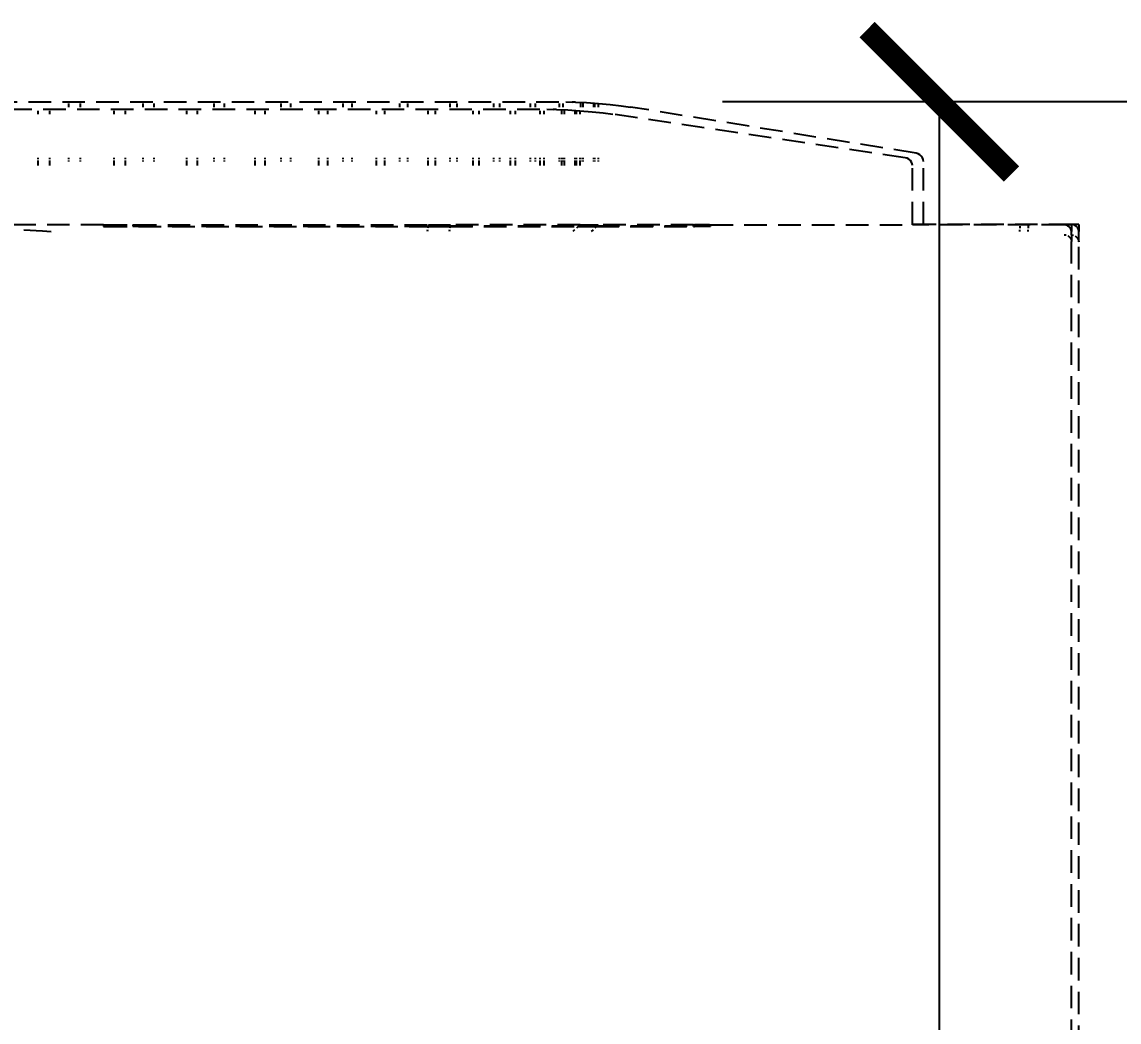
# Model space of a CAD drawing. Header units: millimetres. Extents: x 0 to 460473, y -68369 to 85219.
# Drawn here: x 222490.3 to 222794.2, y -30535.6 to -30258.6 of the extents above; entities that cross this region are included whole.
import ezdxf

# ---------------------------------------------------------------- set-up
doc = ezdxf.new("R2010")
doc.units = ezdxf.units.MM
doc.header["$LTSCALE"] = 50
doc.linetypes.add('HIDDEN2', pattern=[0.1875, 0.125, -0.0625])
doc.layers.add('DIM', color=7, linetype='Continuous')
doc.layers.add('hid', color=8, linetype='HIDDEN2')
doc.styles.add('맑은 고딕', font='malgun.ttf')
doc.dimstyles.new('DH IN40', dxfattribs={"dimscale": 40, "dimtxt": 2.5, "dimasz": 1, "dimexe": 1.5, "dimexo": 1.5, "dimtad": 1, "dimdec": 7, "dimlunit": 6, "dimtxsty": '맑은 고딕', "dimblk": 'ARCHTICK', "dimcen": 2.5, "dimclrd": 256, "dimclre": 256, "dimclrt": 256, "dimadec": 0, "dimazin": 0, "dimtfac": 1, "dimtdec": 7, "dimtix": 1, "dimtmove": 0, "dimatfit": 3, "dimldrblk": 'ARCHTICK', "dimfxl": 1, "dimtfillclr": 1, "dimlwd": -1, "dimlwe": -1, "dimarcsym": 0})

# ---------------------------------------------------------------- blocks, each defined once
blk = doc.blocks.new('_ArchTick')
at = {"color": 0, "linetype": 'ByBlock', "const_width": 0.15}
blk.add_lwpolyline([(-0.5, -0.5), (0.5, 0.5)], dxfattribs=at)
blk = doc.blocks.new('*D486')
at = {"layer": 'Defpoints', "color": 0, "transparency": 16777216}
for p in [(222874, -30280.76), (222744.38, -31227.76), (222874, -31227.76)]:
    blk.add_point(p, dxfattribs=at)
at = {"layer": 'DIM', "transparency": 16777216}
for p, q in [((222814, -30280.76), (222684.38, -30280.76)), ((222744.38, -30280.76), (222744.38, -31227.76)), ((222814, -31227.76), (222684.38, -31227.76))]:
    blk.add_line(p, q, dxfattribs=at)
at = {"layer": 'DIM', "transparency": 16777216, "xscale": 40, "yscale": 40, "zscale": 40}
for p, rotation in [((222744.38, -30280.76), 90), ((222744.38, -31227.76), 270)]:
    blk.add_blockref('_ArchTick', p, dxfattribs=dict(at, rotation=rotation))
at = {"layer": 'DIM', "transparency": 16777216, "insert": (222667.72, -30754.26), "char_height": 100, "attachment_point": 5, "rotation": 90, "style": '맑은 고딕'}
blk.add_mtext('947', dxfattribs=at)

msp = doc.modelspace()

# ---------------------------------------------------------------- linework, layer by layer
at = {"layer": 'hid'}
for p, q in [((222239.01740327, -30280.76328172), (222640.97996557, -30280.76328172)), ((222640.97996557, -30280.76328172), (222642.66934208, -30280.81225038)), ((222643.61534909, -30280.81225038), (222642.66934208, -30280.81225038)), ((222643.61534909, -30280.81225038), (222646.6769142, -30280.95581921)), ((222224.32979321, -30282.82471029), (222635.66757562, -30282.82471029)), ((222494.77681258, -30284.17928529), (222494.77681258, -30283.22454258)), ((222498.03059129, -30284.17928529), (222498.03059129, -30283.22454258)), ((222503.30038801, -30282.20040114), (222503.30038801, -30281.18747879)), ((222506.48000652, -30282.20040114), (222506.48000652, -30281.18747879)), ((222515.84006723, -30284.17928529), (222515.84006723, -30283.22454258)), ((222518.96551216, -30284.17928529), (222518.96551216, -30283.22454258)), ((222523.88356848, -30282.20040114), (222523.88356848, -30281.18747879)), ((222526.93777819, -30282.20040114), (222526.93777819, -30281.18747879)), ((222535.96282573, -30284.17928529), (222535.96282573, -30283.22454258)), ((222538.92569384, -30284.17928529), (222538.92569384, -30283.22454258)), ((222543.54768861, -30282.20040114), (222543.54768861, -30281.18747879)), ((222546.44302696, -30282.20040114), (222546.44302696, -30281.18747879)), ((222554.92461892, -30284.17928529), (222554.92461892, -30283.22454258)), ((222557.69244842, -30284.17928529), (222557.69244842, -30283.22454258)), ((222562.07730418, -30282.20040114), (222562.07730418, -30281.18747879)), ((222564.78204924, -30282.20040114), (222564.78204924, -30281.18747879)), ((222572.51769743, -30284.17928529), (222572.51769743, -30283.22454258)), ((222575.06016339, -30284.17928529), (222575.06016339, -30283.22454258)), ((222579.26940084, -30282.20040114), (222579.26940084, -30281.18747879)), ((222581.75391886, -30282.20040114), (222581.75391886, -30281.18747879)), ((222588.54930782, -30284.17928529), (222588.54930782, -30283.22454258)), ((222590.83855445, -30284.17928529), (222590.83855445, -30283.22454258)), ((222594.93561839, -30282.20040114), (222594.93561839, -30281.18747879)), ((222597.17268846, -30282.20040114), (222597.17268846, -30281.18747879)), ((222602.84380439, -30284.17928529), (222602.84380439, -30283.22454258)), ((222604.85475023, -30284.17928529), (222604.85475023, -30283.22454258)), ((222608.90431447, -30282.20040114), (222608.90431447, -30281.18747879)), ((222610.86942679, -30282.20040114), (222610.86942679, -30281.18747879)), ((222615.24457365, -30284.17928529), (222615.24457365, -30283.22454258)), ((222616.95518636, -30284.17928529), (222616.95518636, -30283.22454258)), ((222621.02244513, -30282.20040114), (222621.02244513, -30281.18747879)), ((222622.6940695, -30282.20040114), (222622.6940695, -30281.18747879)), ((222625.61575019, -30284.17928529), (222625.61575019, -30283.22454258)), ((222627.00728793, -30284.17928529), (222627.00728793, -30283.22454258)), ((222631.15724157, -30282.20040114), (222631.15724157, -30281.18747879)), ((222632.51706335, -30282.20040114), (222632.51706335, -30281.18747879)), ((222633.84370523, -30284.17928529), (222633.84370523, -30283.22454258)), ((222634.90092202, -30284.17928529), (222634.90092202, -30283.22454258)), ((222635.66757562, -30282.82471029), (222637.3963545, -30282.87086632)), ((222638.36442581, -30282.87086632), (222637.3963545, -30282.87086632)), ((222638.36442581, -30282.87086632), (222641.49739769, -30283.00618893)), ((222639.19766487, -30282.20040114), (222639.19766487, -30281.18747879)), ((222639.83829155, -30284.17928529), (222639.83829155, -30283.22454258)), ((222640.23078555, -30282.20040114), (222640.23078555, -30281.18747879)), ((222640.54960431, -30284.17928529), (222640.54960431, -30283.22454258)), ((222641.49739769, -30283.00618893), (222644.85298439, -30283.22145612)), ((222643.53383123, -30284.17928529), (222643.53383123, -30283.22454258)), ((222643.89144667, -30284.17928529), (222643.89144667, -30283.22454258)), ((222644.85298439, -30283.22145612), (222648.20250823, -30283.50199779)), ((222644.88983516, -30284.17928529), (222644.88983516, -30283.22454258)), ((222645.05562244, -30282.20040114), (222645.05562244, -30281.18747879)), ((222645.75072295, -30282.20040114), (222645.75072295, -30281.18747879)), ((222646.6769142, -30280.95581921), (222649.95602029, -30281.18420425)), ((222648.20250823, -30283.50199779), (222651.3177047, -30283.82869548)), ((222648.6669333, -30282.20040114), (222648.6669333, -30281.18747879)), ((222649.01639795, -30282.20040114), (222649.01639795, -30281.18747879)), ((222649.95602029, -30281.18420425), (222653.22920171, -30281.48184143)), ((222649.99203115, -30282.20040114), (222649.99203115, -30281.18747879)), ((222651.3177047, -30283.82869548), (222653.98627831, -30284.17928529)), ((222653.22920171, -30281.48184143), (222656.27339655, -30281.82844726)), ((222656.27339655, -30281.82844726), (222658.88114796, -30282.20040114)), ((222737.98649851, -30294.98950466), (222658.88114796, -30282.20040114)), ((222734.93665161, -30296.23381586), (222653.98627831, -30284.17928529)), ((222738.50483056, -30295.14032254), (222737.98649851, -30294.98950466)), ((222738.98783913, -30295.41489883), (222738.50483056, -30295.14032254)), ((222739.402608, -30295.79452163), (222738.98783913, -30295.41489883)), ((222739.72087134, -30296.25332026), (222739.402608, -30295.79452163)), ((222494.77681258, -30296.63477649), (222494.77681258, -30296.23381586)), ((222494.77681258, -30298.3928591), (222494.77681258, -30296.99259474)), ((222498.03059129, -30296.63477649), (222498.03059129, -30296.23381586)), ((222498.03059129, -30298.3928591), (222498.03059129, -30296.99259474)), ((222503.30038801, -30296.63477649), (222503.30038801, -30296.23381586)), ((222503.30038801, -30297.2801146), (222503.30038801, -30296.99259474)), ((222506.48000652, -30296.63477649), (222506.48000652, -30296.23381586)), ((222506.48000652, -30297.2801146), (222506.48000652, -30296.99259474)), ((222515.84006723, -30296.63477649), (222515.84006723, -30296.23381586)), ((222515.84006723, -30298.3928591), (222515.84006723, -30296.99259474)), ((222518.96551216, -30296.63477649), (222518.96551216, -30296.23381586)), ((222518.96551216, -30298.3928591), (222518.96551216, -30296.99259474)), ((222523.88356848, -30296.63477649), (222523.88356848, -30296.23381586)), ((222523.88356848, -30297.2801146), (222523.88356848, -30296.99259474)), ((222526.93777819, -30296.63477649), (222526.93777819, -30296.23381586)), ((222526.93777819, -30297.2801146), (222526.93777819, -30296.99259474)), ((222535.96282573, -30296.63477649), (222535.96282573, -30296.23381586)), ((222535.96282573, -30298.3928591), (222535.96282573, -30296.99259474)), ((222538.92569384, -30296.63477649), (222538.92569384, -30296.23381586)), ((222538.92569384, -30298.3928591), (222538.92569384, -30296.99259474)), ((222543.54768861, -30296.63477649), (222543.54768861, -30296.23381586)), ((222543.54768861, -30297.2801146), (222543.54768861, -30296.99259474)), ((222546.44302696, -30296.63477649), (222546.44302696, -30296.23381586)), ((222546.44302696, -30297.2801146), (222546.44302696, -30296.99259474)), ((222554.92461892, -30296.63477649), (222554.92461892, -30296.23381586)), ((222554.92461892, -30298.3928591), (222554.92461892, -30296.99259474)), ((222557.69244842, -30296.63477649), (222557.69244842, -30296.23381586)), ((222557.69244842, -30298.3928591), (222557.69244842, -30296.99259474)), ((222562.07730418, -30296.63477649), (222562.07730418, -30296.23381586)), ((222562.07730418, -30297.2801146), (222562.07730418, -30296.99259474)), ((222564.78204924, -30296.63477649), (222564.78204924, -30296.23381586)), ((222564.78204924, -30297.2801146), (222564.78204924, -30296.99259474)), ((222572.51769743, -30296.63477649), (222572.51769743, -30296.23381586)), ((222572.51769743, -30298.3928591), (222572.51769743, -30296.99259474)), ((222575.06016339, -30296.63477649), (222575.06016339, -30296.23381586)), ((222575.06016339, -30298.3928591), (222575.06016339, -30296.99259474)), ((222579.26940084, -30296.63477649), (222579.26940084, -30296.23381586)), ((222579.26940084, -30297.2801146), (222579.26940084, -30296.99259474)), ((222581.75391886, -30296.63477649), (222581.75391886, -30296.23381586)), ((222581.75391886, -30297.2801146), (222581.75391886, -30296.99259474)), ((222588.54930782, -30296.63477649), (222588.54930782, -30296.23381586)), ((222588.54930782, -30298.3928591), (222588.54930782, -30296.99259474)), ((222590.83855445, -30296.63477649), (222590.83855445, -30296.23381586)), ((222590.83855445, -30298.3928591), (222590.83855445, -30296.99259474)), ((222594.93561839, -30296.63477649), (222594.93561839, -30296.23381586)), ((222594.93561839, -30297.2801146), (222594.93561839, -30296.99259474)), ((222597.17268846, -30296.63477649), (222597.17268846, -30296.23381586)), ((222597.17268846, -30297.2801146), (222597.17268846, -30296.99259474)), ((222602.84380439, -30296.63477649), (222602.84380439, -30296.23381586)), ((222602.84380439, -30298.3928591), (222602.84380439, -30296.99259474)), ((222604.85475023, -30296.63477649), (222604.85475023, -30296.23381586)), ((222604.85475023, -30298.3928591), (222604.85475023, -30296.99259474)), ((222608.90431447, -30296.63477649), (222608.90431447, -30296.23381586)), ((222608.90431447, -30297.2801146), (222608.90431447, -30296.99259474)), ((222610.86942679, -30296.63477649), (222610.86942679, -30296.23381586)), ((222610.86942679, -30297.2801146), (222610.86942679, -30296.99259474)), ((222615.24457365, -30296.63477649), (222615.24457365, -30296.23381586)), ((222615.24457365, -30298.3928591), (222615.24457365, -30296.99259474)), ((222616.95518636, -30296.63477649), (222616.95518636, -30296.23381586)), ((222616.95518636, -30298.3928591), (222616.95518636, -30296.99259474)), ((222621.02244513, -30296.63477649), (222621.02244513, -30296.23381586)), ((222621.02244513, -30297.2801146), (222621.02244513, -30296.99259474)), ((222622.6940695, -30296.63477649), (222622.6940695, -30296.23381586)), ((222622.6940695, -30297.2801146), (222622.6940695, -30296.99259474)), ((222625.61575019, -30296.63477649), (222625.61575019, -30296.23381586)), ((222625.61575019, -30298.3928591), (222625.61575019, -30296.99259474)), ((222627.00728793, -30296.63477649), (222627.00728793, -30296.23381586)), ((222627.00728793, -30298.3928591), (222627.00728793, -30296.99259474)), ((222631.15724157, -30296.63477649), (222631.15724157, -30296.23381586)), ((222631.15724157, -30297.2801146), (222631.15724157, -30296.99259474)), ((222632.51706335, -30296.63477649), (222632.51706335, -30296.23381586)), ((222632.51706335, -30297.2801146), (222632.51706335, -30296.99259474)), ((222633.84370523, -30296.63477649), (222633.84370523, -30296.23381586)), ((222633.84370523, -30298.3928591), (222633.84370523, -30296.99259474)), ((222634.90092202, -30296.63477649), (222634.90092202, -30296.23381586)), ((222634.90092202, -30298.3928591), (222634.90092202, -30296.99259474)), ((222639.19766487, -30296.63477649), (222639.19766487, -30296.23381586)), ((222639.19766487, -30297.2801146), (222639.19766487, -30296.99259474)), ((222639.83829155, -30296.63477649), (222639.83829155, -30296.23381586)), ((222639.83829155, -30298.3928591), (222639.83829155, -30296.99259474)), ((222640.23078555, -30296.63477649), (222640.23078555, -30296.23381586)), ((222640.23078555, -30297.2801146), (222640.23078555, -30296.99259474)), ((222640.54960431, -30296.63477649), (222640.54960431, -30296.23381586)), ((222640.54960431, -30298.3928591), (222640.54960431, -30296.99259474)), ((222643.53383123, -30296.63477649), (222643.53383123, -30296.23381586)), ((222643.53383123, -30298.3928591), (222643.53383123, -30296.99259474)), ((222643.89144667, -30296.63477649), (222643.89144667, -30296.23381586)), ((222643.89144667, -30298.3928591), (222643.89144667, -30296.99259474)), ((222644.88983516, -30296.63477649), (222644.88983516, -30296.23381586)), ((222644.88983516, -30298.3928591), (222644.88983516, -30296.99259474)), ((222645.05562244, -30296.63477649), (222645.05562244, -30296.23381586)), ((222645.05562244, -30297.2801146), (222645.05562244, -30296.99259474)), ((222645.75072295, -30296.63477649), (222645.75072295, -30296.23381586)), ((222645.75072295, -30297.2801146), (222645.75072295, -30296.99259474)), ((222648.6669333, -30296.63477649), (222648.6669333, -30296.23381586)), ((222648.6669333, -30297.2801146), (222648.6669333, -30296.99259474)), ((222649.01639795, -30296.63477649), (222649.01639795, -30296.23381586)), ((222649.01639795, -30297.2801146), (222649.01639795, -30296.99259474)), ((222649.99203115, -30296.63477649), (222649.99203115, -30296.23381586)), ((222649.99203115, -30297.2801146), (222649.99203115, -30296.99259474)), ((222735.46707303, -30296.37597115), (222734.93665161, -30296.23381586)), ((222735.96134711, -30296.63477649), (222735.46707303, -30296.37597115)), ((222736.38578989, -30296.99259474), (222735.96134711, -30296.63477649)), ((222736.71147628, -30297.42504117), (222736.38578989, -30296.99259474)), ((222736.91621131, -30297.90264527), (222736.71147628, -30297.42504117)), ((222736.98604262, -30298.3928591), (222736.91621131, -30297.90264527)), ((222736.98604262, -30314.71328172), (222736.98604262, -30298.3928591)), ((222739.92094004, -30296.76002836), (222739.72087134, -30296.25332026)), ((222739.98917975, -30297.2801146), (222739.92094004, -30296.76002836)), ((222739.98917975, -30314.71328172), (222739.98917975, -30297.2801146)), ((222512.88789725, -30314.82471029), (222455.5817748, -30314.82471029)), ((222490.81754294, -30316.18001261), (222495.96482727, -30316.47006241)), ((222495.96482727, -30316.47006241), (222498.42425403, -30316.65328172)), ((222512.88789725, -30314.82471029), (222512.88789725, -30315.28185315)), ((222512.88789725, -30314.82471029), (222513.19489433, -30314.82471029)), ((222512.88789725, -30315.28185315), (222513.19489433, -30315.28185315)), ((222513.19489433, -30315.19042458), (222513.19489433, -30314.82471029)), ((222513.19489433, -30314.82471029), (222520.99868442, -30314.82471029)), ((222513.19489433, -30315.28185315), (222513.19489433, -30315.19042458)), ((222513.19489433, -30315.19042458), (222520.99868442, -30315.19828172)), ((222513.19489433, -30315.28185315), (222602.83678921, -30315.28185315)), ((222520.99868442, -30314.82471029), (222520.99868442, -30315.19828172)), ((222520.99868442, -30314.82471029), (222521.29868442, -30314.82471029)), ((222520.99868442, -30315.19828172), (222521.29868442, -30315.19828172)), ((222521.29868442, -30315.10128172), (222521.29868442, -30314.82471029)), ((222521.29868442, -30314.82471029), (222602.9387345, -30314.82471029)), ((222521.29868442, -30315.19828172), (222521.29868442, -30315.10128172)), ((222521.29868442, -30315.10128172), (222602.8770576, -30315.10128172)), ((222521.29868442, -30315.19828172), (222602.85542608, -30315.19828172)), ((222602.63649487, -30316.18001261), (222602.53095334, -30316.65328172)), ((222602.83678921, -30315.28185315), (222602.73484392, -30315.73899601)), ((222602.85542608, -30315.19828172), (222602.83678921, -30315.28185315)), ((222602.83678921, -30315.28185315), (222608.88029314, -30315.28185315)), ((222602.8770576, -30315.10128172), (222602.85542608, -30315.19828172)), ((222602.85542608, -30315.19828172), (222608.89907309, -30315.19042458)), ((222602.9387345, -30314.82471029), (222602.8770576, -30315.10128172)), ((222602.8770576, -30315.10128172), (222608.91738354, -30315.10128172)), ((222602.9387345, -30314.82471029), (222608.97419288, -30314.82471029)), ((222608.6958061, -30316.18001261), (222608.59859394, -30316.65328172)), ((222608.88029314, -30315.28185315), (222608.78639341, -30315.73899601)), ((222608.89907309, -30315.19042458), (222608.88029314, -30315.28185315)), ((222608.88029314, -30315.28185315), (222644.37818956, -30315.28185315)), ((222608.91738354, -30315.10128172), (222608.89907309, -30315.19042458)), ((222608.89907309, -30315.19042458), (222644.48051868, -30315.19042458)), ((222608.97419288, -30314.82471029), (222608.91738354, -30315.10128172)), ((222608.91738354, -30315.10128172), (222644.58028957, -30315.10128172)), ((222644.88983516, -30314.82471029), (222608.97419288, -30314.82471029)), ((222643.37294727, -30316.18001261), (222642.84325277, -30316.65328172)), ((222644.37818956, -30315.28185315), (222643.86654396, -30315.73899601)), ((222644.48051868, -30315.19042458), (222644.37818956, -30315.28185315)), ((222644.37818956, -30315.28185315), (222649.40589361, -30315.28185315)), ((222644.58028957, -30315.10128172), (222644.48051868, -30315.19042458)), ((222644.48051868, -30315.19042458), (222649.50014688, -30315.19042458)), ((222644.88983516, -30314.82471029), (222644.58028957, -30315.10128172)), ((222644.58028957, -30315.10128172), (222649.59204382, -30315.10128172)), ((222644.88983516, -30314.82471029), (222649.87715997, -30314.82471029)), ((222648.47998536, -30316.18001261), (222647.99209452, -30316.65328172)), ((222649.40589361, -30315.28185315), (222648.93462725, -30315.73899601)), ((222649.50014688, -30315.19042458), (222649.40589361, -30315.28185315)), ((222649.40589361, -30315.28185315), (222676.31267859, -30315.28185315)), ((222649.59204382, -30315.10128172), (222649.50014688, -30315.19042458)), ((222649.50014688, -30315.19042458), (222676.31267859, -30315.19042458)), ((222649.87715997, -30314.82471029), (222649.59204382, -30315.10128172)), ((222649.59204382, -30315.10128172), (222676.31267859, -30315.10128172)), ((222676.31267859, -30314.82471029), (222649.87715997, -30314.82471029)), ((222676.31267859, -30315.10128172), (222676.31267859, -30314.82471029)), ((222676.31267859, -30314.82471029), (222676.61967567, -30314.82471029)), ((222676.31267859, -30315.19042458), (222676.31267859, -30315.10128172)), ((222676.31267859, -30315.10128172), (222676.61967567, -30315.10128172)), ((222676.31267859, -30315.28185315), (222676.31267859, -30315.19042458)), ((222676.31267859, -30315.19042458), (222676.61967567, -30315.19828172)), ((222676.31267859, -30315.28185315), (222676.61967567, -30315.28185315)), ((222676.61967567, -30314.82471029), (222676.61967567, -30315.10128172)), ((222680.69868442, -30314.82471029), (222676.61967567, -30314.82471029)), ((222676.61967567, -30315.10128172), (222676.61967567, -30315.19828172)), ((222676.61967567, -30315.10128172), (222680.69868442, -30315.10128172)), ((222676.61967567, -30315.19828172), (222676.61967567, -30315.28185315)), ((222676.61967567, -30315.19828172), (222680.69868442, -30315.19828172)), ((222680.69868442, -30315.10128172), (222680.69868442, -30314.82471029)), ((222680.69868442, -30314.82471029), (222680.99868442, -30314.82471029)), ((222680.69868442, -30315.19828172), (222680.69868442, -30315.10128172)), ((222680.69868442, -30315.19828172), (222680.99868442, -30315.19828172)), ((222680.99868442, -30314.82471029), (222680.99868442, -30315.19828172)), ((222680.99868442, -30314.82471029), (222736.98604262, -30314.82471029)), ((222736.98604262, -30314.82471029), (222736.98604262, -30314.71328172)), ((222739.98917975, -30314.71328172), (222736.98604262, -30314.71328172)), ((222778.95203719, -30314.82471029), (222736.98604262, -30314.82471029)), ((222780.99868442, -30314.71328172), (222739.98917975, -30314.71328172)), ((222766.67215381, -30315.16353587), (222766.67215381, -30315.73899601)), ((222766.67215381, -30316.65328172), (222766.67215381, -30316.18001261)), ((222768.99868442, -30315.07275448), (222768.99868442, -30315.73899601)), ((222768.99868442, -30316.65328172), (222768.99868442, -30316.18001261)), ((222779.48174847, -30314.88701735), (222778.95203719, -30314.82471029)), ((222780.99868442, -30314.82471029), (222778.95203719, -30314.82471029)), ((222779.9753608, -30315.06969241), (222779.48174847, -30314.88701735)), ((222780.39923532, -30315.36028646), (222779.9753608, -30315.06969241)), ((222780.72448568, -30315.73899601), (222780.39923532, -30315.36028646)), ((222780.92894661, -30316.18001261), (222780.72448568, -30315.73899601)), ((222780.99868442, -30316.65328172), (222780.92894661, -30316.18001261)), ((222781.51632251, -30314.77938562), (222780.99868442, -30314.71328172)), ((222782.99868442, -30314.71328172), (222780.99868442, -30314.71328172)), ((222780.99868442, -30314.82471029), (222780.99868442, -30316.65328172)), ((222780.99868442, -30317.62328172), (222780.99868442, -30316.65328172)), ((222781.99868442, -30314.97319244), (222781.51632251, -30314.77938562)), ((222782.41289798, -30315.28149456), (222781.99868442, -30314.97319244)), ((222782.73073523, -30315.68328172), (222782.41289798, -30315.28149456)), ((222782.93053607, -30316.15117277), (222782.73073523, -30315.68328172)), ((222782.99868442, -30316.65328172), (222782.93053607, -30316.15117277)), ((222782.99868442, -30314.71328172), (222782.99868442, -30316.65328172)), ((222782.99868442, -30319.56328172), (222782.99868442, -30316.65328172)), ((222778.95203719, -30317.56756743), (222779.48174847, -30317.62987449)), ((222779.9753608, -30317.81254955), (222780.39923532, -30318.10314361)), ((222780.39923532, -30318.10314361), (222780.72448568, -30318.48185315)), ((222780.72448568, -30318.48185315), (222780.92894661, -30318.92286975)), ((222780.92894661, -30318.92286975), (222780.99868442, -30319.39613886)), ((222780.99868442, -30317.62328172), (222781.51632251, -30317.68938562)), ((222780.99868442, -30317.62328172), (222780.99868442, -30319.39613886)), ((222780.99868442, -31112.99613886), (222780.99868442, -30319.39613886)), ((222781.99868442, -30317.88319244), (222782.41289798, -30318.19149456)), ((222782.41289798, -30318.19149456), (222782.73073523, -30318.59328172)), ((222782.73073523, -30318.59328172), (222782.93053607, -30319.06117277)), ((222782.93053607, -30319.06117277), (222782.99868442, -30319.56328172)), ((222782.99868442, -31161.52328172), (222782.99868442, -30319.56328172))]:
    msp.add_line(p, q, dxfattribs=at)

# ---------------------------------------------------------------- dimensions: what is measured, and where the dimension line sits
at = {"layer": 'DIM'}
dim = msp.add_linear_dim(base=(222744.3811364867, -31227.76328172), p1=(222873.9986844184, -30280.76328172), p2=(222873.9986844184, -31227.76328172), angle=90, dimstyle='DH IN40', dxfattribs=at)
dim.commit()
dim.dimension.update_dxf_attribs({"geometry": '*D486', "text_midpoint": (222667.7167343127, -30754.2632817201)})

doc.saveas('drawing.dxf')
